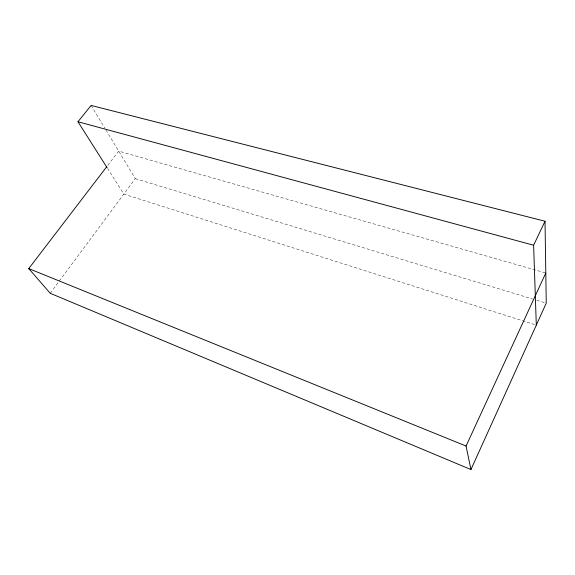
<?xml version="1.0" encoding="UTF-8"?>
<svg xmlns="http://www.w3.org/2000/svg" width="575" height="575" viewBox="0 0 575 575"><rect width="100%" height="100%" fill="white"/><g stroke="black" fill="none" stroke-linecap="round" stroke-linejoin="round"><path stroke-width="0.43" stroke-dasharray="2.88 2.16" d="M50.226 293.286L58.794 281.75M59.326 281.031L135.305 178.653L105.383 129.08M107.784 165.348L118.68 151.11L544.935 272.73M135.305 178.653L532.493 298.971M536.791 300.272L544.532 302.615M534.599 324.566L123.848 194.084L107.604 168.468M91.116 105.441L104.923 128.318"/><path stroke-width="0.86" d="M106.691 166.772L28.75 268.59L50.226 293.286L470.947 469.559L546.25 303.14L545.021 221.238L91.116 105.441L77.97 121.749L107.122 167.713M470.947 469.559L466.059 446.035L545.797 272.974M536.31 325.112L533.614 245.223L545.021 221.238M77.97 121.749L533.614 245.223M28.75 268.59L466.059 446.035"/></g></svg>
